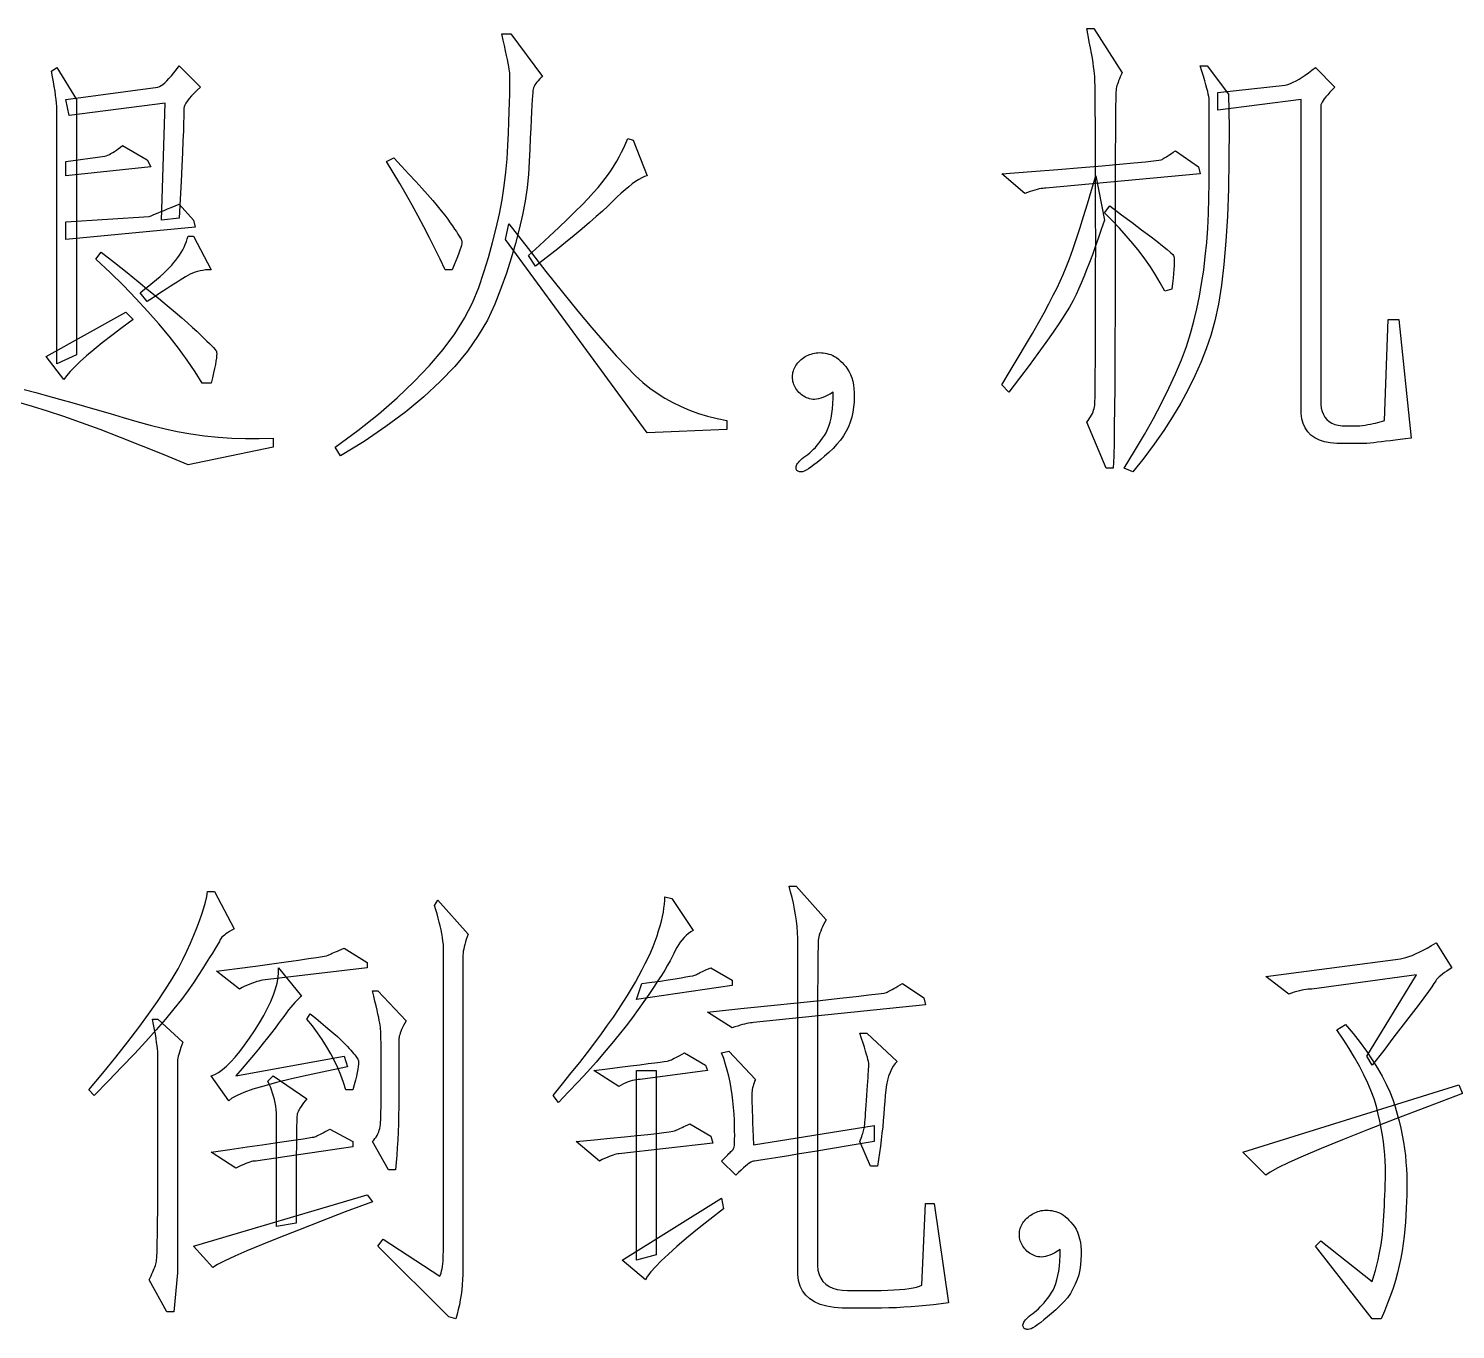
# Model space of a CAD drawing. Extents: x 0 to 420, y 0 to 297.
# Drawn here: x 43.88 to 58.03, y 33.83 to 46.72 of the extents above; entities that cross this region are included whole.
import ezdxf

# ---------------------------------------------------------------- set-up
doc = ezdxf.new("R2010")
doc.units = 0

msp = doc.modelspace()

# ---------------------------------------------------------------- linework, layer by layer
at = {"color": 7, "lineweight": 25}
for points in [[(54.453, 42.985), (54.454, 43.015), (54.456, 43.074), (54.457, 43.163), (54.458, 43.28), (54.459, 43.426), (54.46, 43.602), (54.461, 43.806), (54.461, 44.039), (54.461, 44.302), (54.462, 44.593), (54.461, 44.885), (54.461, 45.149), (54.461, 45.384), (54.46, 45.592), (54.459, 45.771), (54.458, 45.922), (54.457, 46.045), (54.456, 46.14), (54.454, 46.207), (54.453, 46.245), (54.45, 46.272), (54.447, 46.304), (54.442, 46.34), (54.436, 46.38), (54.429, 46.426), (54.42, 46.475), (54.41, 46.53), (54.399, 46.589), (54.387, 46.652), (54.374, 46.72), (54.444, 46.72), (54.725, 46.281), (54.715, 46.26), (54.706, 46.24), (54.698, 46.221), (54.69, 46.203), (54.684, 46.186), (54.678, 46.17), (54.673, 46.154), (54.669, 46.14), (54.666, 46.126), (54.664, 46.114), (54.662, 46.086), (54.661, 46.028), (54.659, 45.941), (54.658, 45.822), (54.657, 45.674), (54.656, 45.496), (54.656, 45.287), (54.655, 45.048), (54.655, 44.778), (54.655, 44.479), (54.655, 44.174), (54.654, 43.891), (54.653, 43.627), (54.652, 43.385), (54.651, 43.163), (54.649, 42.961), (54.646, 42.78), (54.644, 42.62), (54.641, 42.48), (54.637, 42.361), (54.567, 42.361), (54.374, 42.818), (54.387, 42.835), (54.399, 42.852), (54.41, 42.87), (54.42, 42.887), (54.429, 42.903), (54.436, 42.92), (54.442, 42.936), (54.447, 42.953), (54.45, 42.969)], [(48.503, 43.987), (48.43, 43.831), (48.34, 43.676), (48.232, 43.523), (48.106, 43.371), (47.962, 43.22), (47.8, 43.07), (47.62, 42.922), (47.423, 42.774), (47.207, 42.628), (46.973, 42.484), (46.921, 42.572), (47.144, 42.736), (47.349, 42.899), (47.536, 43.061), (47.705, 43.221), (47.857, 43.38), (47.99, 43.538), (48.106, 43.694), (48.203, 43.848), (48.283, 44.002), (48.344, 44.154), (48.395, 44.304), (48.44, 44.452), (48.481, 44.598), (48.517, 44.741), (48.549, 44.883), (48.575, 45.023), (48.597, 45.16), (48.614, 45.295), (48.627, 45.429), (48.634, 45.56), (48.639, 45.684), (48.644, 45.797), (48.647, 45.898), (48.65, 45.987), (48.652, 46.065), (48.653, 46.132), (48.654, 46.186), (48.654, 46.229), (48.653, 46.261), (48.652, 46.281), (48.65, 46.297), (48.646, 46.319), (48.641, 46.345), (48.635, 46.376), (48.628, 46.412), (48.619, 46.454), (48.61, 46.5), (48.599, 46.551), (48.586, 46.606), (48.573, 46.667), (48.661, 46.667), (48.977, 46.245), (48.96, 46.231), (48.945, 46.217), (48.932, 46.203), (48.92, 46.189), (48.909, 46.175), (48.9, 46.161), (48.893, 46.147), (48.887, 46.133), (48.883, 46.119), (48.881, 46.105), (48.879, 46.085), (48.876, 46.054), (48.874, 46.012), (48.871, 45.959), (48.867, 45.894), (48.864, 45.818), (48.86, 45.731), (48.855, 45.632), (48.85, 45.523), (48.845, 45.402), (48.837, 45.274), (48.823, 45.143), (48.803, 45.009), (48.778, 44.872), (48.746, 44.731), (48.709, 44.589), (48.666, 44.443), (48.618, 44.294), (48.563, 44.142)], [(44.354, 46.017), (44.354, 43.486), (44.161, 43.398), (44.161, 45.894), (44.16, 45.92), (44.159, 45.949), (44.156, 45.982), (44.152, 46.018), (44.148, 46.056), (44.142, 46.098), (44.135, 46.144), (44.127, 46.192), (44.118, 46.243), (44.108, 46.298), (44.161, 46.333)], [(44.284, 45.859), (44.249, 46.017), (45.163, 46.14), (45.178, 46.145), (45.194, 46.154), (45.211, 46.166), (45.23, 46.182), (45.251, 46.201), (45.272, 46.224), (45.296, 46.251), (45.32, 46.281), (45.346, 46.314), (45.374, 46.351), (45.585, 46.14), (45.551, 46.109), (45.522, 46.08), (45.496, 46.053), (45.474, 46.027), (45.455, 46.004), (45.44, 45.982), (45.429, 45.962), (45.422, 45.943), (45.418, 45.926), (45.418, 45.911), (45.419, 45.888), (45.419, 45.846), (45.417, 45.785), (45.415, 45.706), (45.411, 45.608), (45.406, 45.492), (45.4, 45.356), (45.392, 45.203), (45.384, 45.03), (45.374, 44.839), (45.198, 44.822), (45.233, 45.982)], [(55.604, 43.679), (55.558, 43.545), (55.506, 43.411), (55.446, 43.277), (55.379, 43.142), (55.305, 43.007), (55.224, 42.871), (55.137, 42.735), (55.042, 42.599), (54.94, 42.462), (54.831, 42.325), (54.743, 42.361), (54.848, 42.53), (54.945, 42.695), (55.034, 42.854), (55.115, 43.008), (55.189, 43.156), (55.254, 43.299), (55.312, 43.437), (55.362, 43.57), (55.403, 43.697), (55.437, 43.82), (55.466, 43.941), (55.491, 44.066), (55.513, 44.194), (55.533, 44.326), (55.549, 44.461), (55.563, 44.6), (55.573, 44.742), (55.581, 44.888), (55.585, 45.038), (55.587, 45.191), (55.587, 45.338), (55.587, 45.471), (55.587, 45.59), (55.587, 45.694), (55.587, 45.784), (55.587, 45.859), (55.587, 45.92), (55.587, 45.967), (55.587, 45.999), (55.587, 46.017), (55.586, 46.03), (55.583, 46.047), (55.579, 46.069), (55.573, 46.096), (55.565, 46.127), (55.555, 46.162), (55.544, 46.203), (55.53, 46.248), (55.515, 46.297), (55.499, 46.351), (55.569, 46.351), (55.78, 46.07), (55.785, 45.736), (55.784, 45.423), (55.779, 45.131), (55.769, 44.86), (55.754, 44.611), (55.734, 44.382), (55.709, 44.175), (55.679, 43.988), (55.644, 43.823)], [(55.674, 45.911), (55.674, 46.087), (56.342, 46.158), (56.368, 46.166), (56.394, 46.176), (56.421, 46.188), (56.449, 46.203), (56.479, 46.219), (56.509, 46.238), (56.541, 46.258), (56.573, 46.281), (56.607, 46.306), (56.641, 46.333), (56.835, 46.14), (56.808, 46.113), (56.784, 46.088), (56.763, 46.064), (56.745, 46.043), (56.729, 46.023), (56.717, 46.006), (56.707, 45.99), (56.7, 45.977), (56.695, 45.965), (56.694, 45.955), (56.694, 45.918), (56.694, 45.823), (56.694, 45.67), (56.694, 45.46), (56.694, 45.193), (56.694, 44.868), (56.694, 44.486), (56.694, 44.046), (56.694, 43.548), (56.694, 42.993), (56.699, 42.957), (56.708, 42.923), (56.72, 42.893), (56.736, 42.867), (56.756, 42.844), (56.778, 42.825), (56.805, 42.809), (56.835, 42.797), (56.868, 42.788), (56.905, 42.783), (57.081, 42.783), (57.108, 42.786), (57.136, 42.79), (57.162, 42.795), (57.188, 42.799), (57.213, 42.804), (57.237, 42.81), (57.26, 42.816), (57.283, 42.822), (57.305, 42.828), (57.327, 42.835), (57.362, 43.837), (57.467, 43.837), (57.59, 42.659), (57.535, 42.653), (57.483, 42.646), (57.433, 42.64), (57.385, 42.634), (57.34, 42.629), (57.297, 42.624), (57.257, 42.619), (57.219, 42.614), (57.184, 42.61), (57.151, 42.607), (56.852, 42.607), (56.789, 42.613), (56.731, 42.624), (56.68, 42.641), (56.636, 42.663), (56.597, 42.69), (56.565, 42.723), (56.54, 42.761), (56.52, 42.804), (56.507, 42.852), (56.501, 42.906), (56.501, 46.017)], [(49.672, 45.006), (49.624, 44.96), (49.571, 44.91), (49.51, 44.856), (49.444, 44.798), (49.371, 44.736), (49.291, 44.67), (49.205, 44.599), (49.112, 44.525), (49.013, 44.447), (48.907, 44.365), (48.837, 44.47), (48.945, 44.569), (49.046, 44.662), (49.138, 44.749), (49.223, 44.83), (49.3, 44.905), (49.369, 44.974), (49.43, 45.037), (49.483, 45.094), (49.529, 45.146), (49.566, 45.191), (49.599, 45.233), (49.63, 45.276), (49.659, 45.319), (49.687, 45.362), (49.713, 45.406), (49.738, 45.45), (49.761, 45.495), (49.783, 45.539), (49.803, 45.585), (49.821, 45.63), (49.874, 45.613), (50.014, 45.261), (49.989, 45.252), (49.961, 45.24), (49.932, 45.223), (49.9, 45.203), (49.867, 45.18), (49.832, 45.152), (49.795, 45.121), (49.756, 45.087), (49.715, 45.048)], [(44.249, 45.402), (44.635, 45.454), (44.65, 45.459), (44.665, 45.464), (44.681, 45.471), (44.697, 45.48), (44.715, 45.49), (44.732, 45.501), (44.751, 45.513), (44.77, 45.528), (44.79, 45.543), (44.811, 45.56), (45.057, 45.419), (45.092, 45.349), (44.249, 45.261)], [(48.037, 44.83), (48.062, 44.795), (48.085, 44.763), (48.105, 44.733), (48.123, 44.707), (48.138, 44.683), (48.151, 44.663), (48.161, 44.645), (48.169, 44.631), (48.174, 44.619), (48.177, 44.611), (48.178, 44.602), (48.176, 44.588), (48.172, 44.571), (48.166, 44.549), (48.158, 44.523), (48.147, 44.493), (48.134, 44.458), (48.118, 44.419), (48.101, 44.377), (48.081, 44.329), (48.01, 44.329), (47.96, 44.435), (47.908, 44.541), (47.855, 44.647), (47.799, 44.754), (47.742, 44.861), (47.683, 44.969), (47.623, 45.076), (47.56, 45.184), (47.496, 45.293), (47.43, 45.402), (47.501, 45.437), (47.579, 45.355), (47.651, 45.278), (47.719, 45.205), (47.78, 45.137), (47.837, 45.074), (47.888, 45.016), (47.933, 44.962), (47.973, 44.914), (48.008, 44.87)], [(55.481, 45.349), (55.499, 45.279), (53.969, 45.138), (53.955, 45.137), (53.938, 45.136), (53.921, 45.133), (53.902, 45.13), (53.882, 45.125), (53.86, 45.119), (53.837, 45.112), (53.812, 45.104), (53.786, 45.095), (53.758, 45.085), (53.53, 45.279), (53.824, 45.302), (54.088, 45.324), (54.322, 45.343), (54.526, 45.36), (54.699, 45.375), (54.842, 45.388), (54.955, 45.399), (55.037, 45.408), (55.09, 45.415), (55.112, 45.419), (55.12, 45.423), (55.129, 45.428), (55.139, 45.435), (55.151, 45.442), (55.165, 45.45), (55.179, 45.459), (55.196, 45.47), (55.213, 45.481), (55.232, 45.494), (55.253, 45.507)], [(54.549, 44.822), (54.518, 44.729), (54.488, 44.64), (54.458, 44.556), (54.429, 44.476), (54.4, 44.4), (54.372, 44.328), (54.345, 44.26), (54.319, 44.197), (54.293, 44.138), (54.268, 44.083), (54.239, 44.026), (54.202, 43.96), (54.156, 43.886), (54.102, 43.802), (54.04, 43.71), (53.969, 43.609), (53.889, 43.499), (53.801, 43.38), (53.705, 43.253), (53.6, 43.117), (53.53, 43.187), (53.615, 43.327), (53.694, 43.459), (53.767, 43.582), (53.834, 43.697), (53.895, 43.804), (53.95, 43.903), (53.999, 43.993), (54.042, 44.076), (54.079, 44.149), (54.11, 44.215), (54.139, 44.281), (54.169, 44.355), (54.201, 44.438), (54.234, 44.53), (54.268, 44.63), (54.304, 44.739), (54.341, 44.857), (54.38, 44.983), (54.42, 45.118), (54.462, 45.261)], [(44.249, 44.628), (44.249, 44.804), (45.075, 44.857), (45.094, 44.864), (45.115, 44.873), (45.139, 44.883), (45.165, 44.893), (45.194, 44.905), (45.225, 44.918), (45.258, 44.932), (45.294, 44.947), (45.333, 44.963), (45.374, 44.98), (45.514, 44.822), (45.532, 44.751)], [(54.602, 44.962), (54.719, 44.875), (54.824, 44.796), (54.918, 44.726), (54.999, 44.664), (55.068, 44.611), (55.125, 44.566), (55.171, 44.529), (55.204, 44.501), (55.226, 44.481), (55.235, 44.47), (55.238, 44.46), (55.24, 44.445), (55.241, 44.425), (55.241, 44.4), (55.239, 44.369), (55.237, 44.333), (55.234, 44.292), (55.229, 44.245), (55.224, 44.193), (55.217, 44.136), (55.147, 44.118), (55.103, 44.199), (55.056, 44.279), (55.005, 44.358), (54.95, 44.436), (54.892, 44.514), (54.831, 44.591), (54.766, 44.667), (54.697, 44.743), (54.625, 44.818), (54.549, 44.892)], [(49.97, 43.213), (50.04, 43.157), (50.113, 43.105), (50.189, 43.057), (50.268, 43.014), (50.35, 42.974), (50.435, 42.938), (50.523, 42.906), (50.614, 42.879), (50.708, 42.855), (50.805, 42.835), (50.805, 42.747), (50.014, 42.712), (48.608, 44.628), (48.643, 44.786), (48.834, 44.54), (49.011, 44.313), (49.176, 44.106), (49.328, 43.919), (49.467, 43.752), (49.593, 43.604), (49.707, 43.477), (49.808, 43.369), (49.895, 43.281)], [(44.987, 44.101), (45.031, 44.136), (45.073, 44.169), (45.113, 44.202), (45.15, 44.233), (45.185, 44.263), (45.217, 44.293), (45.247, 44.321), (45.274, 44.348), (45.299, 44.375), (45.321, 44.4), (45.341, 44.424), (45.36, 44.45), (45.378, 44.475), (45.394, 44.501), (45.409, 44.527), (45.422, 44.554), (45.434, 44.581), (45.445, 44.608), (45.454, 44.635), (45.462, 44.663), (45.514, 44.663), (45.69, 44.329), (45.662, 44.329), (45.635, 44.327), (45.608, 44.323), (45.582, 44.318), (45.556, 44.312), (45.531, 44.304), (45.506, 44.295), (45.482, 44.284), (45.458, 44.272), (45.435, 44.259), (45.411, 44.244), (45.384, 44.227), (45.353, 44.207), (45.32, 44.186), (45.284, 44.162), (45.244, 44.137), (45.202, 44.109), (45.157, 44.079), (45.109, 44.047), (45.057, 44.013)], [(45.506, 43.758), (45.547, 43.719), (45.585, 43.684), (45.619, 43.652), (45.649, 43.623), (45.675, 43.598), (45.696, 43.576), (45.714, 43.557), (45.728, 43.542), (45.737, 43.53), (45.743, 43.521), (45.745, 43.511), (45.746, 43.497), (45.745, 43.478), (45.743, 43.453), (45.738, 43.424), (45.732, 43.39), (45.724, 43.351), (45.715, 43.307), (45.703, 43.258), (45.69, 43.204), (45.602, 43.204), (45.532, 43.318), (45.453, 43.434), (45.367, 43.551), (45.273, 43.671), (45.172, 43.793), (45.062, 43.917), (44.945, 44.044), (44.82, 44.172), (44.688, 44.302), (44.548, 44.435), (44.6, 44.505), (44.733, 44.4), (44.856, 44.301), (44.97, 44.209), (45.074, 44.124), (45.169, 44.046), (45.255, 43.975), (45.332, 43.91), (45.399, 43.853), (45.457, 43.802)], [(44.917, 43.837), (44.805, 43.755), (44.704, 43.678), (44.611, 43.606), (44.529, 43.539), (44.455, 43.477), (44.391, 43.42), (44.337, 43.367), (44.292, 43.32), (44.257, 43.277), (44.231, 43.24), (44.055, 43.468), (44.846, 43.908)], [(51.86, 43.117), (51.833, 43.1), (51.806, 43.086), (51.781, 43.073), (51.757, 43.063), (51.735, 43.055), (51.713, 43.049), (51.693, 43.045), (51.674, 43.043), (51.657, 43.044), (51.64, 43.046), (51.625, 43.05), (51.61, 43.055), (51.595, 43.061), (51.581, 43.067), (51.568, 43.075), (51.555, 43.083), (51.542, 43.092), (51.531, 43.102), (51.519, 43.113), (51.508, 43.125), (51.498, 43.138), (51.489, 43.151), (51.482, 43.164), (51.475, 43.177), (51.469, 43.191), (51.464, 43.205), (51.46, 43.22), (51.458, 43.235), (51.456, 43.25), (51.456, 43.266), (51.456, 43.282), (51.458, 43.297), (51.46, 43.312), (51.464, 43.326), (51.469, 43.341), (51.475, 43.355), (51.482, 43.368), (51.489, 43.381), (51.498, 43.394), (51.508, 43.407), (51.519, 43.418), (51.531, 43.43), (51.542, 43.44), (51.555, 43.45), (51.568, 43.459), (51.581, 43.468), (51.595, 43.475), (51.61, 43.482), (51.625, 43.489), (51.64, 43.494), (51.656, 43.499), (51.673, 43.503), (51.689, 43.506), (51.706, 43.507), (51.724, 43.508), (51.742, 43.507), (51.76, 43.506), (51.778, 43.503), (51.797, 43.499), (51.816, 43.494), (51.835, 43.488), (51.854, 43.48), (51.873, 43.47), (51.892, 43.458), (51.911, 43.444), (51.929, 43.428), (51.947, 43.41), (51.965, 43.39), (51.983, 43.369), (52.001, 43.345), (52.017, 43.319), (52.031, 43.291), (52.043, 43.259), (52.053, 43.225), (52.06, 43.189), (52.065, 43.15), (52.068, 43.108), (52.068, 43.064), (52.066, 43.017), (52.062, 42.967), (52.055, 42.917), (52.044, 42.868), (52.029, 42.82), (52.01, 42.773), (51.987, 42.728), (51.961, 42.683), (51.931, 42.64), (51.896, 42.599), (51.858, 42.558), (51.816, 42.519), (51.774, 42.482), (51.735, 42.449), (51.699, 42.42), (51.667, 42.395), (51.638, 42.374), (51.613, 42.356), (51.59, 42.343), (51.571, 42.333), (51.556, 42.327), (51.544, 42.325), (51.534, 42.326), (51.525, 42.327), (51.517, 42.329), (51.51, 42.333), (51.504, 42.336), (51.499, 42.341), (51.496, 42.347), (51.493, 42.354), (51.491, 42.361), (51.491, 42.369), (51.492, 42.378), (51.495, 42.388), (51.5, 42.398), (51.506, 42.409), (51.515, 42.42), (51.526, 42.432), (51.538, 42.444), (51.553, 42.457), (51.569, 42.47), (51.588, 42.484), (51.607, 42.498), (51.626, 42.514), (51.645, 42.531), (51.663, 42.55), (51.682, 42.569), (51.7, 42.59), (51.719, 42.612), (51.737, 42.636), (51.754, 42.66), (51.772, 42.686), (51.789, 42.714), (51.804, 42.745), (51.817, 42.78), (51.828, 42.818), (51.838, 42.859), (51.846, 42.904), (51.852, 42.952), (51.857, 43.004), (51.859, 43.058)], [(51.711, 37.684), (51.709, 37.637), (51.707, 37.53), (51.706, 37.36), (51.705, 37.13), (51.704, 36.838), (51.703, 36.485), (51.703, 36.07), (51.702, 35.594), (51.702, 35.057), (51.702, 34.458), (51.708, 34.412), (51.719, 34.37), (51.736, 34.333), (51.758, 34.301), (51.785, 34.274), (51.818, 34.252), (51.856, 34.234), (51.899, 34.222), (51.947, 34.215), (52.001, 34.212), (52.264, 34.212), (52.336, 34.213), (52.401, 34.214), (52.462, 34.217), (52.517, 34.221), (52.568, 34.225), (52.612, 34.231), (52.652, 34.238), (52.686, 34.246), (52.715, 34.255), (52.739, 34.265), (52.774, 35.074), (52.862, 35.074), (53.003, 34.089), (52.929, 34.079), (52.855, 34.07), (52.781, 34.062), (52.707, 34.055), (52.633, 34.05), (52.56, 34.045), (52.486, 34.041), (52.412, 34.039), (52.338, 34.037), (52.264, 34.036), (51.948, 34.036), (51.868, 34.043), (51.795, 34.055), (51.731, 34.074), (51.675, 34.098), (51.627, 34.129), (51.587, 34.165), (51.555, 34.207), (51.532, 34.256), (51.516, 34.31), (51.508, 34.37), (51.508, 37.64), (51.508, 37.7), (51.505, 37.759), (51.501, 37.818), (51.494, 37.876), (51.486, 37.934), (51.477, 37.992), (51.465, 38.05), (51.452, 38.107), (51.437, 38.164), (51.421, 38.22), (51.491, 38.22), (51.79, 37.886), (51.776, 37.862), (51.764, 37.839), (51.753, 37.816), (51.743, 37.795), (51.735, 37.774), (51.727, 37.754), (51.721, 37.735), (51.717, 37.717), (51.713, 37.7)], [(45.919, 37.798), (45.895, 37.784), (45.874, 37.771), (45.854, 37.758), (45.837, 37.746), (45.822, 37.734), (45.809, 37.723), (45.798, 37.713), (45.789, 37.703), (45.783, 37.693), (45.778, 37.684), (45.772, 37.672), (45.762, 37.653), (45.747, 37.627), (45.727, 37.595), (45.703, 37.556), (45.675, 37.511), (45.641, 37.459), (45.604, 37.4), (45.561, 37.334), (45.514, 37.262), (45.46, 37.183), (45.396, 37.096), (45.322, 37.003), (45.239, 36.902), (45.145, 36.794), (45.042, 36.679), (44.929, 36.556), (44.806, 36.427), (44.673, 36.29), (44.53, 36.146), (44.477, 36.199), (44.616, 36.366), (44.745, 36.526), (44.864, 36.677), (44.972, 36.819), (45.07, 36.952), (45.159, 37.077), (45.236, 37.193), (45.304, 37.301), (45.362, 37.4), (45.409, 37.491), (45.449, 37.575), (45.486, 37.655), (45.52, 37.732), (45.549, 37.806), (45.576, 37.875), (45.599, 37.941), (45.618, 38.003), (45.634, 38.061), (45.646, 38.116), (45.655, 38.167), (45.725, 38.167)], [(47.958, 34.353), (47.964, 34.368), (47.97, 34.385), (47.976, 34.405), (47.98, 34.426), (47.984, 34.45), (47.987, 34.475), (47.99, 34.503), (47.991, 34.533), (47.992, 34.565), (47.993, 34.599), (47.993, 37.64), (47.989, 37.675), (47.984, 37.712), (47.978, 37.749), (47.97, 37.786), (47.962, 37.825), (47.953, 37.864), (47.942, 37.903), (47.931, 37.944), (47.918, 37.985), (47.905, 38.027), (47.94, 38.079), (48.239, 37.745), (48.229, 37.718), (48.22, 37.691), (48.212, 37.666), (48.205, 37.641), (48.199, 37.618), (48.195, 37.596), (48.191, 37.574), (48.188, 37.554), (48.187, 37.535), (48.186, 37.517), (48.186, 37.47), (48.186, 37.365), (48.186, 37.202), (48.186, 36.98), (48.186, 36.7), (48.186, 36.361), (48.186, 35.964), (48.186, 35.509), (48.186, 34.995), (48.186, 34.423), (48.185, 34.371), (48.183, 34.319), (48.18, 34.268), (48.175, 34.218), (48.169, 34.168), (48.161, 34.119), (48.152, 34.071), (48.141, 34.024), (48.129, 33.977), (48.116, 33.931), (48.046, 33.949), (47.342, 34.652), (47.395, 34.722)], [(50.278, 37.552), (50.262, 37.518), (50.241, 37.479), (50.217, 37.436), (50.188, 37.388), (50.155, 37.335), (50.118, 37.277), (50.076, 37.214), (50.03, 37.147), (49.981, 37.075), (49.926, 36.998), (49.868, 36.918), (49.805, 36.835), (49.737, 36.749), (49.665, 36.661), (49.588, 36.57), (49.507, 36.476), (49.421, 36.38), (49.33, 36.281), (49.235, 36.18), (49.135, 36.075), (49.083, 36.146), (49.175, 36.259), (49.262, 36.368), (49.345, 36.472), (49.422, 36.572), (49.494, 36.667), (49.56, 36.756), (49.622, 36.842), (49.679, 36.922), (49.731, 36.998), (49.777, 37.069), (49.82, 37.136), (49.86, 37.203), (49.898, 37.267), (49.933, 37.33), (49.966, 37.392), (49.996, 37.452), (50.024, 37.51), (50.05, 37.566), (50.073, 37.622), (50.093, 37.675), (50.112, 37.727), (50.128, 37.777), (50.143, 37.825), (50.155, 37.872), (50.166, 37.917), (50.175, 37.96), (50.181, 38.001), (50.186, 38.041), (50.189, 38.079), (50.19, 38.115), (50.26, 38.097), (50.471, 37.781), (50.447, 37.766), (50.424, 37.749), (50.402, 37.73), (50.381, 37.71), (50.361, 37.688), (50.343, 37.665), (50.325, 37.639), (50.308, 37.612), (50.293, 37.583)], [(56.149, 37.324), (57.485, 37.499), (57.511, 37.504), (57.538, 37.511), (57.568, 37.521), (57.6, 37.533), (57.634, 37.548), (57.671, 37.565), (57.709, 37.584), (57.749, 37.606), (57.792, 37.631), (57.837, 37.658), (57.995, 37.411), (57.968, 37.394), (57.943, 37.378), (57.921, 37.362), (57.901, 37.347), (57.883, 37.332), (57.867, 37.319), (57.854, 37.306), (57.843, 37.293), (57.834, 37.282), (57.828, 37.271), (57.817, 37.253), (57.794, 37.221), (57.761, 37.174), (57.715, 37.113), (57.659, 37.038), (57.59, 36.948), (57.511, 36.844), (57.42, 36.725), (57.318, 36.592), (57.204, 36.445), (57.151, 36.533), (57.643, 37.341), (56.606, 37.2), (56.588, 37.2), (56.569, 37.198), (56.549, 37.196), (56.527, 37.192), (56.505, 37.187), (56.482, 37.182), (56.457, 37.175), (56.432, 37.167), (56.405, 37.158), (56.378, 37.148)], [(47.237, 37.411), (46.2, 37.288), (46.182, 37.284), (46.163, 37.279), (46.142, 37.273), (46.121, 37.266), (46.099, 37.258), (46.075, 37.248), (46.051, 37.238), (46.025, 37.227), (45.999, 37.214), (45.971, 37.2), (45.743, 37.376), (45.947, 37.403), (46.13, 37.428), (46.293, 37.45), (46.435, 37.469), (46.556, 37.486), (46.656, 37.501), (46.736, 37.513), (46.795, 37.523), (46.833, 37.53), (46.85, 37.534), (46.858, 37.538), (46.868, 37.543), (46.879, 37.548), (46.892, 37.554), (46.907, 37.561), (46.924, 37.568), (46.943, 37.576), (46.963, 37.585), (46.985, 37.595), (47.008, 37.605), (47.237, 37.464)], [(46.384, 36.893), (46.356, 36.854), (46.324, 36.812), (46.289, 36.766), (46.249, 36.716), (46.206, 36.662), (46.16, 36.605), (46.109, 36.544), (46.055, 36.479), (45.998, 36.411), (45.936, 36.339), (47.008, 36.533), (47.044, 36.427), (46.839, 36.386), (46.653, 36.346), (46.487, 36.308), (46.34, 36.272), (46.213, 36.238), (46.105, 36.206), (46.016, 36.175), (45.947, 36.146), (45.897, 36.119), (45.866, 36.093), (45.69, 36.339), (45.726, 36.353), (45.764, 36.374), (45.803, 36.402), (45.843, 36.436), (45.886, 36.478), (45.93, 36.526), (45.975, 36.581), (46.022, 36.643), (46.071, 36.712), (46.121, 36.787), (46.169, 36.865), (46.212, 36.939), (46.249, 37.01), (46.281, 37.077), (46.308, 37.141), (46.329, 37.202), (46.344, 37.259), (46.354, 37.313), (46.359, 37.364), (46.358, 37.411), (46.587, 37.13), (46.572, 37.118), (46.556, 37.104), (46.539, 37.087), (46.52, 37.067), (46.501, 37.044), (46.48, 37.019), (46.458, 36.992), (46.435, 36.961), (46.41, 36.928)], [(50.858, 37.288), (50.858, 37.236), (49.909, 37.095), (49.962, 37.253), (50.059, 37.267), (50.146, 37.279), (50.224, 37.291), (50.292, 37.301), (50.35, 37.31), (50.399, 37.319), (50.438, 37.326), (50.468, 37.332), (50.488, 37.337), (50.498, 37.341), (50.504, 37.345), (50.512, 37.35), (50.522, 37.355), (50.534, 37.361), (50.548, 37.367), (50.564, 37.375), (50.582, 37.383), (50.602, 37.392), (50.623, 37.401), (50.647, 37.411)], [(52.757, 37.113), (52.774, 37.042), (51.069, 36.867), (51.054, 36.866), (51.038, 36.864), (51.02, 36.862), (51.002, 36.858), (50.981, 36.853), (50.959, 36.848), (50.936, 36.841), (50.912, 36.833), (50.885, 36.824), (50.858, 36.814), (50.612, 36.972), (50.943, 37.006), (51.24, 37.036), (51.503, 37.063), (51.731, 37.087), (51.926, 37.108), (52.086, 37.126), (52.213, 37.141), (52.305, 37.152), (52.363, 37.16), (52.387, 37.165), (52.395, 37.169), (52.405, 37.174), (52.416, 37.181), (52.43, 37.188), (52.444, 37.196), (52.461, 37.205), (52.48, 37.216), (52.5, 37.227), (52.522, 37.24), (52.546, 37.253)], [(47.29, 35.689), (47.303, 35.703), (47.315, 35.718), (47.326, 35.733), (47.336, 35.749), (47.345, 35.766), (47.352, 35.783), (47.358, 35.8), (47.363, 35.818), (47.366, 35.837), (47.369, 35.856), (47.37, 35.878), (47.372, 35.906), (47.373, 35.941), (47.374, 35.981), (47.375, 36.027), (47.376, 36.079), (47.377, 36.138), (47.377, 36.202), (47.378, 36.272), (47.378, 36.348), (47.378, 36.424), (47.377, 36.493), (47.377, 36.557), (47.376, 36.614), (47.375, 36.664), (47.374, 36.709), (47.373, 36.747), (47.372, 36.778), (47.37, 36.804), (47.369, 36.823), (47.366, 36.84), (47.363, 36.862), (47.358, 36.888), (47.352, 36.918), (47.345, 36.952), (47.336, 36.99), (47.326, 37.032), (47.315, 37.078), (47.303, 37.129), (47.29, 37.183), (47.342, 37.183), (47.624, 36.884), (47.61, 36.86), (47.598, 36.838), (47.588, 36.817), (47.579, 36.797), (47.571, 36.779), (47.565, 36.762), (47.56, 36.746), (47.556, 36.732), (47.554, 36.72), (47.553, 36.708), (47.553, 36.694), (47.553, 36.671), (47.553, 36.641), (47.553, 36.603), (47.553, 36.557), (47.553, 36.503), (47.553, 36.441), (47.553, 36.371), (47.553, 36.293), (47.553, 36.207), (47.553, 36.119), (47.552, 36.032), (47.55, 35.947), (47.548, 35.864), (47.545, 35.783), (47.541, 35.704), (47.536, 35.627), (47.531, 35.552), (47.525, 35.479), (47.518, 35.408), (47.448, 35.408)], [(47.026, 36.199), (47.003, 36.272), (46.977, 36.345), (46.947, 36.417), (46.914, 36.488), (46.877, 36.559), (46.836, 36.629), (46.792, 36.698), (46.745, 36.767), (46.694, 36.835), (46.639, 36.902), (46.674, 36.954), (46.729, 36.91), (46.779, 36.868), (46.826, 36.829), (46.869, 36.793), (46.907, 36.759), (46.942, 36.728), (46.973, 36.699), (47.001, 36.673), (47.024, 36.65), (47.044, 36.629), (47.06, 36.61), (47.076, 36.593), (47.09, 36.577), (47.103, 36.562), (47.114, 36.548), (47.124, 36.535), (47.132, 36.524), (47.139, 36.514), (47.145, 36.505), (47.149, 36.497), (47.152, 36.488), (47.153, 36.474), (47.152, 36.456), (47.149, 36.433), (47.145, 36.405), (47.139, 36.373), (47.131, 36.336), (47.121, 36.295), (47.11, 36.249), (47.096, 36.199)], [(45.075, 34.318), (45.085, 34.338), (45.095, 34.358), (45.103, 34.377), (45.111, 34.395), (45.119, 34.412), (45.125, 34.428), (45.131, 34.444), (45.137, 34.458), (45.141, 34.472), (45.145, 34.485), (45.149, 34.506), (45.152, 34.545), (45.154, 34.602), (45.156, 34.677), (45.158, 34.77), (45.16, 34.881), (45.161, 35.01), (45.162, 35.157), (45.163, 35.322), (45.163, 35.504), (45.163, 35.687), (45.163, 35.852), (45.163, 36), (45.163, 36.13), (45.163, 36.242), (45.163, 36.337), (45.163, 36.415), (45.163, 36.475), (45.163, 36.517), (45.163, 36.541), (45.162, 36.559), (45.161, 36.581), (45.158, 36.607), (45.154, 36.637), (45.15, 36.671), (45.144, 36.709), (45.137, 36.751), (45.129, 36.797), (45.12, 36.847), (45.11, 36.902), (45.163, 36.902), (45.409, 36.673), (45.399, 36.646), (45.39, 36.62), (45.382, 36.596), (45.375, 36.573), (45.369, 36.552), (45.365, 36.533), (45.361, 36.515), (45.358, 36.499), (45.357, 36.484), (45.356, 36.471), (45.356, 36.439), (45.356, 36.368), (45.356, 36.258), (45.356, 36.108), (45.356, 35.919), (45.356, 35.692), (45.356, 35.424), (45.356, 35.118), (45.356, 34.773), (45.356, 34.388), (45.321, 34.001), (45.251, 34.001)], [(56.694, 34.704), (57.204, 34.3), (57.221, 34.356), (57.236, 34.41), (57.25, 34.464), (57.263, 34.517), (57.274, 34.568), (57.284, 34.619), (57.292, 34.668), (57.299, 34.716), (57.305, 34.764), (57.309, 34.81), (57.313, 34.856), (57.316, 34.903), (57.319, 34.952), (57.322, 35.001), (57.325, 35.052), (57.327, 35.103), (57.33, 35.156), (57.332, 35.209), (57.334, 35.264), (57.336, 35.32), (57.336, 35.377), (57.336, 35.435), (57.333, 35.496), (57.329, 35.557), (57.322, 35.621), (57.315, 35.686), (57.305, 35.752), (57.293, 35.82), (57.28, 35.89), (57.265, 35.961), (57.247, 36.034), (57.223, 36.11), (57.195, 36.188), (57.161, 36.268), (57.122, 36.35), (57.079, 36.435), (57.03, 36.522), (56.976, 36.611), (56.916, 36.702), (56.852, 36.796), (56.94, 36.849), (57.015, 36.758), (57.084, 36.67), (57.147, 36.583), (57.204, 36.499), (57.257, 36.416), (57.303, 36.335), (57.344, 36.256), (57.379, 36.18), (57.408, 36.105), (57.432, 36.032), (57.452, 35.96), (57.471, 35.889), (57.487, 35.819), (57.501, 35.75), (57.514, 35.682), (57.524, 35.615), (57.533, 35.549), (57.539, 35.483), (57.544, 35.419), (57.547, 35.355), (57.548, 35.291), (57.548, 35.226), (57.547, 35.161), (57.545, 35.095), (57.542, 35.027), (57.538, 34.959), (57.533, 34.89), (57.527, 34.82), (57.52, 34.75), (57.511, 34.678), (57.501, 34.606), (57.489, 34.533), (57.473, 34.459), (57.455, 34.386), (57.434, 34.311), (57.411, 34.236), (57.385, 34.161), (57.357, 34.085), (57.326, 34.008), (57.292, 33.931), (57.204, 33.931), (56.641, 34.652)], [(52.124, 36.761), (52.194, 36.761), (52.493, 36.48), (52.473, 36.46), (52.454, 36.436), (52.437, 36.407), (52.423, 36.374), (52.409, 36.337), (52.398, 36.295), (52.388, 36.249), (52.38, 36.199), (52.374, 36.144), (52.37, 36.084), (52.366, 36.022), (52.361, 35.96), (52.356, 35.897), (52.35, 35.834), (52.343, 35.77), (52.336, 35.706), (52.328, 35.641), (52.319, 35.575), (52.31, 35.509), (52.299, 35.443), (52.229, 35.443), (52.124, 35.689), (52.13, 35.706), (52.137, 35.723), (52.142, 35.738), (52.148, 35.753), (52.152, 35.768), (52.156, 35.782), (52.16, 35.795), (52.163, 35.807), (52.166, 35.819), (52.168, 35.829), (52.169, 35.842), (52.172, 35.859), (52.174, 35.88), (52.176, 35.905), (52.179, 35.935), (52.181, 35.969), (52.184, 36.007), (52.187, 36.049), (52.191, 36.095), (52.194, 36.146), (52.197, 36.196), (52.2, 36.242), (52.203, 36.284), (52.205, 36.322), (52.207, 36.355), (52.209, 36.383), (52.21, 36.407), (52.211, 36.427), (52.211, 36.442), (52.212, 36.453), (52.211, 36.464), (52.208, 36.48), (52.204, 36.5), (52.198, 36.524), (52.19, 36.552), (52.18, 36.585), (52.169, 36.623), (52.155, 36.664), (52.14, 36.711)], [(49.733, 36.234), (49.487, 36.392), (49.621, 36.409), (49.742, 36.424), (49.849, 36.438), (49.943, 36.45), (50.023, 36.46), (50.09, 36.469), (50.144, 36.476), (50.184, 36.482), (50.212, 36.486), (50.225, 36.489), (50.233, 36.491), (50.243, 36.495), (50.254, 36.499), (50.267, 36.505), (50.282, 36.513), (50.299, 36.521), (50.318, 36.531), (50.338, 36.542), (50.36, 36.554), (50.383, 36.568), (50.594, 36.445), (50.612, 36.392), (49.944, 36.304), (49.926, 36.303), (49.907, 36.301), (49.888, 36.298), (49.868, 36.293), (49.847, 36.286), (49.826, 36.279), (49.804, 36.27), (49.781, 36.259), (49.757, 36.247)], [(52.264, 35.689), (52.047, 35.652), (51.851, 35.619), (51.678, 35.59), (51.526, 35.565), (51.396, 35.544), (51.289, 35.526), (51.203, 35.513), (51.139, 35.503), (51.098, 35.497), (51.078, 35.495), (51.068, 35.494), (51.056, 35.49), (51.043, 35.483), (51.027, 35.473), (51.01, 35.46), (50.99, 35.445), (50.969, 35.427), (50.946, 35.405), (50.92, 35.382), (50.893, 35.355), (50.753, 35.495), (50.77, 35.512), (50.785, 35.528), (50.8, 35.543), (50.813, 35.556), (50.825, 35.568), (50.836, 35.579), (50.845, 35.588), (50.854, 35.597), (50.861, 35.604), (50.867, 35.61), (50.872, 35.618), (50.876, 35.632), (50.879, 35.652), (50.881, 35.679), (50.882, 35.711), (50.883, 35.749), (50.882, 35.793), (50.881, 35.843), (50.879, 35.899), (50.876, 35.961), (50.871, 36.026), (50.865, 36.09), (50.857, 36.152), (50.848, 36.214), (50.836, 36.275), (50.823, 36.336), (50.808, 36.395), (50.791, 36.453), (50.773, 36.511), (50.753, 36.568), (50.823, 36.585), (51.087, 36.304), (51.08, 36.287), (51.074, 36.27), (51.069, 36.253), (51.064, 36.237), (51.06, 36.221), (51.057, 36.205), (51.055, 36.19), (51.053, 36.175), (51.052, 36.16), (51.051, 36.146), (51.052, 36.128), (51.052, 36.104), (51.053, 36.072), (51.054, 36.033), (51.056, 35.988), (51.058, 35.935), (51.06, 35.875), (51.063, 35.808), (51.066, 35.734), (51.069, 35.654), (52.264, 35.847)], [(49.909, 34.511), (49.909, 36.392), (50.102, 36.392), (50.102, 34.564)], [(46.639, 36.111), (46.623, 36.09), (46.607, 36.071), (46.594, 36.052), (46.582, 36.035), (46.571, 36.018), (46.562, 36.003), (46.555, 35.989), (46.549, 35.976), (46.545, 35.964), (46.543, 35.952), (46.541, 35.932), (46.539, 35.893), (46.538, 35.834), (46.537, 35.756), (46.536, 35.658), (46.535, 35.541), (46.535, 35.405), (46.534, 35.249), (46.534, 35.074), (46.534, 34.88), (46.34, 34.845), (46.34, 35.97), (46.336, 36.005), (46.331, 36.039), (46.325, 36.072), (46.318, 36.105), (46.31, 36.137), (46.3, 36.168), (46.29, 36.199), (46.279, 36.229), (46.266, 36.258), (46.253, 36.286), (46.305, 36.339)], [(56.149, 35.355), (55.921, 35.583), (58.065, 36.251), (58.1, 36.163), (57.752, 36.032), (57.437, 35.912), (57.157, 35.803), (56.911, 35.705), (56.698, 35.618), (56.52, 35.543), (56.376, 35.479), (56.267, 35.427), (56.191, 35.385)], [(47.096, 35.689), (47.096, 35.636), (46.13, 35.495), (46.118, 35.495), (46.105, 35.493), (46.09, 35.489), (46.073, 35.484), (46.055, 35.478), (46.035, 35.47), (46.013, 35.461), (45.989, 35.45), (45.963, 35.438), (45.936, 35.425), (45.69, 35.583), (45.877, 35.61), (46.046, 35.634), (46.195, 35.656), (46.326, 35.675), (46.437, 35.691), (46.53, 35.705), (46.603, 35.716), (46.658, 35.724), (46.693, 35.73), (46.71, 35.733), (46.718, 35.735), (46.727, 35.739), (46.739, 35.744), (46.752, 35.75), (46.767, 35.757), (46.783, 35.765), (46.802, 35.775), (46.822, 35.786), (46.844, 35.798), (46.868, 35.812)], [(49.311, 35.689), (49.489, 35.706), (49.648, 35.721), (49.79, 35.735), (49.914, 35.748), (50.021, 35.759), (50.11, 35.769), (50.181, 35.777), (50.234, 35.784), (50.269, 35.79), (50.287, 35.794), (50.296, 35.798), (50.307, 35.803), (50.319, 35.808), (50.332, 35.814), (50.346, 35.821), (50.362, 35.828), (50.378, 35.836), (50.396, 35.845), (50.416, 35.854), (50.436, 35.865), (50.647, 35.742), (50.665, 35.671), (49.733, 35.566), (49.722, 35.565), (49.708, 35.563), (49.694, 35.559), (49.677, 35.554), (49.658, 35.548), (49.638, 35.54), (49.616, 35.531), (49.592, 35.521), (49.567, 35.509), (49.54, 35.495)], [(45.708, 34.441), (45.514, 34.652), (47.237, 35.161), (47.29, 35.091), (47.021, 34.99), (46.776, 34.896), (46.557, 34.811), (46.362, 34.734), (46.191, 34.665), (46.045, 34.604), (45.924, 34.551), (45.827, 34.506), (45.755, 34.469)], [(50.77, 35.021), (50.636, 34.916), (50.514, 34.818), (50.405, 34.729), (50.309, 34.647), (50.225, 34.573), (50.154, 34.506), (50.096, 34.447), (50.05, 34.396), (50.017, 34.353), (49.997, 34.318), (49.768, 34.511), (50.753, 35.126)], [(54.11, 34.617), (54.083, 34.6), (54.056, 34.586), (54.031, 34.573), (54.007, 34.563), (53.985, 34.555), (53.963, 34.549), (53.943, 34.545), (53.924, 34.543), (53.907, 34.544), (53.89, 34.546), (53.875, 34.55), (53.86, 34.555), (53.845, 34.561), (53.831, 34.567), (53.818, 34.575), (53.805, 34.583), (53.792, 34.592), (53.781, 34.602), (53.769, 34.613), (53.758, 34.625), (53.748, 34.638), (53.739, 34.651), (53.732, 34.664), (53.725, 34.677), (53.719, 34.691), (53.714, 34.705), (53.71, 34.72), (53.708, 34.735), (53.706, 34.75), (53.706, 34.766), (53.706, 34.782), (53.708, 34.797), (53.71, 34.812), (53.714, 34.826), (53.719, 34.841), (53.725, 34.855), (53.732, 34.868), (53.739, 34.881), (53.748, 34.894), (53.758, 34.907), (53.769, 34.918), (53.781, 34.93), (53.792, 34.94), (53.805, 34.95), (53.818, 34.959), (53.831, 34.968), (53.845, 34.975), (53.86, 34.982), (53.875, 34.989), (53.89, 34.994), (53.906, 34.999), (53.923, 35.003), (53.939, 35.006), (53.956, 35.007), (53.974, 35.008), (53.992, 35.007), (54.01, 35.006), (54.028, 35.003), (54.047, 34.999), (54.066, 34.994), (54.085, 34.988), (54.104, 34.98), (54.123, 34.97), (54.142, 34.958), (54.161, 34.944), (54.179, 34.928), (54.197, 34.91), (54.215, 34.89), (54.233, 34.869), (54.251, 34.845), (54.267, 34.819), (54.281, 34.791), (54.293, 34.759), (54.303, 34.725), (54.31, 34.689), (54.315, 34.65), (54.318, 34.608), (54.318, 34.564), (54.316, 34.517), (54.312, 34.467), (54.305, 34.417), (54.294, 34.368), (54.279, 34.32), (54.26, 34.273), (54.237, 34.228), (54.211, 34.183), (54.181, 34.14), (54.146, 34.099), (54.108, 34.058), (54.066, 34.019), (54.024, 33.982), (53.985, 33.949), (53.949, 33.92), (53.917, 33.895), (53.888, 33.874), (53.863, 33.856), (53.84, 33.843), (53.821, 33.833), (53.806, 33.827), (53.794, 33.825), (53.784, 33.826), (53.775, 33.827), (53.767, 33.829), (53.76, 33.833), (53.754, 33.836), (53.749, 33.841), (53.746, 33.847), (53.743, 33.854), (53.741, 33.861), (53.741, 33.869), (53.742, 33.878), (53.745, 33.888), (53.75, 33.898), (53.756, 33.909), (53.765, 33.92), (53.776, 33.932), (53.788, 33.944), (53.803, 33.957), (53.819, 33.97), (53.838, 33.984), (53.857, 33.998), (53.876, 34.014), (53.895, 34.031), (53.913, 34.05), (53.932, 34.069), (53.95, 34.09), (53.969, 34.112), (53.987, 34.136), (54.004, 34.16), (54.022, 34.186), (54.039, 34.214), (54.054, 34.245), (54.067, 34.28), (54.078, 34.318), (54.088, 34.359), (54.096, 34.404), (54.102, 34.452), (54.107, 34.504), (54.109, 34.558)]]:
    msp.add_lwpolyline(points, close=True, dxfattribs=at)
msp.add_lwpolyline([(43.835, 43.141), (43.951, 43.111), (44.068, 43.079), (44.188, 43.047), (44.31, 43.013), (44.434, 42.978), (44.561, 42.942), (44.689, 42.905), (44.819, 42.866), (44.952, 42.826), (45.086, 42.788), (45.22, 42.755), (45.354, 42.727), (45.489, 42.703), (45.624, 42.684), (45.76, 42.669), (45.896, 42.66), (46.032, 42.655), (46.168, 42.655), (46.305, 42.659), (46.305, 42.572), (45.462, 42.396), (45.225, 42.494), (45.001, 42.585), (44.79, 42.668), (44.591, 42.745), (44.405, 42.813), (44.231, 42.875), (44.069, 42.929), (43.92, 42.975), (43.784, 43.014)], dxfattribs=at)

doc.saveas('drawing.dxf')
